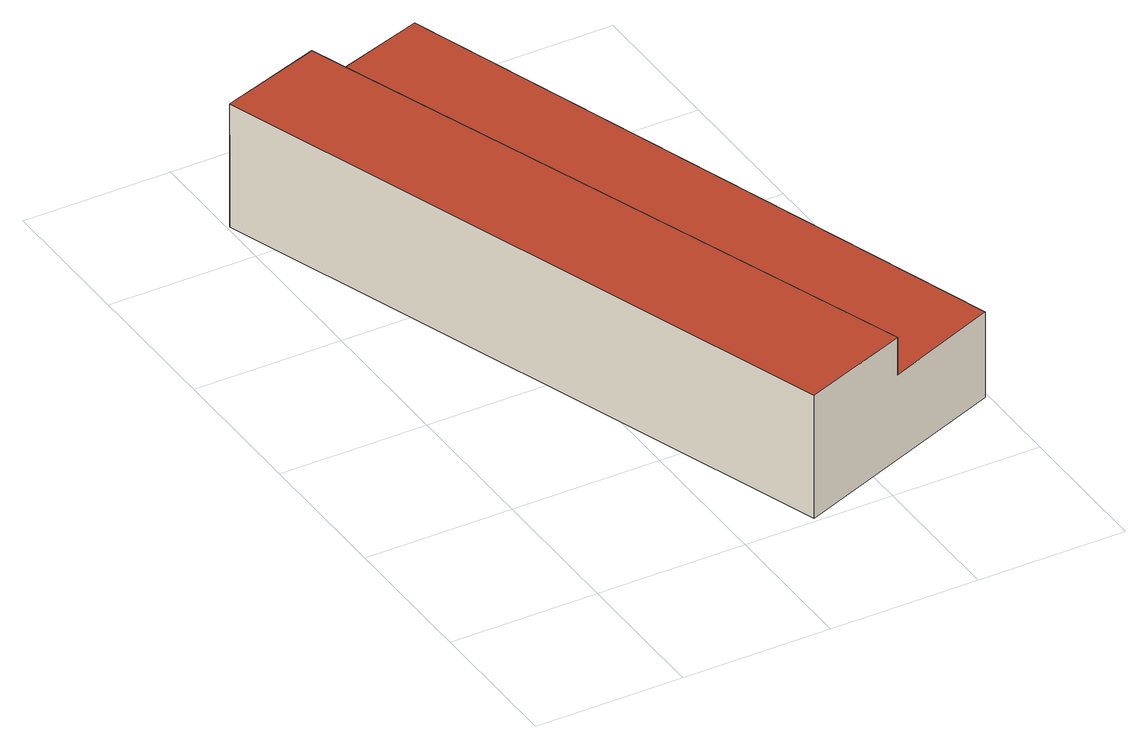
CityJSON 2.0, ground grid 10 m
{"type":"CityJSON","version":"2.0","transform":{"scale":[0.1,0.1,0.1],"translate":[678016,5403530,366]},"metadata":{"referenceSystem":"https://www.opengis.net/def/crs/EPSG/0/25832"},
"CityObjects":{
"building1":{"type":"Building","attributes":{"dataAvailable":"NotSufficient","Height.highReference":"highestRoofEdge","Height.lowReference":"lowestGroundPoint","Height.status":"measured","measuredHeight":8.81},"geometry":[{"type":"MultiSurface","lod":"3","boundaries":[[[0,1,2,3]],[[4,5,6,7]],[[8,7,6,9]],[[9,6,5,0,3,10]],[[11,2,1,4,7,8]],[[10,3,2,11]],[[0,5,4,1]],[[9,10,11,8]]],"semantics":{"surfaces":[{"type":"RoofSurface"},{"type":"WallSurface"},{"type":"GroundSurface"}],"values":[0,0,1,1,1,1,1,2]}}]}
},
"vertices":[
[71,457,66],[221,30,66],[298,60,66],[157,485,66],[221,30,93],[71,457,93],[2,434,93],[149,3,93],[149,3,5],[2,434,5],[157,485,5],[298,60,5]
]}
